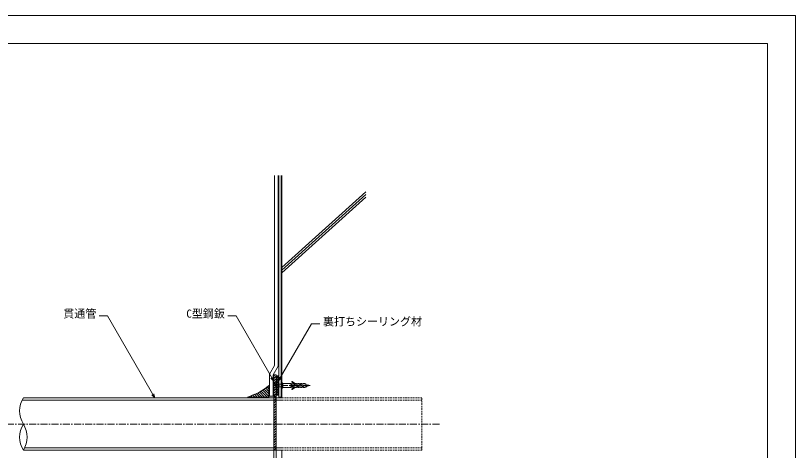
# Model space of a CAD drawing. Units: millimetres, scale not verified. Extents: x -840 to 840, y -594 to 594.
# Drawn here: x -274 to 840, y -27 to 594 of the extents above; entities that cross this region are included whole.
import ezdxf
from ezdxf.enums import TextEntityAlignment as Align

# ---------------------------------------------------------------- set-up
doc = ezdxf.new("R2010")
doc.units = ezdxf.units.MM
doc.header["$LTSCALE"] = 2
doc.linetypes.add('CHAIN1', pattern=[8, 5, -1, 1, -1])
doc.linetypes.add('DASHED1', pattern=[1.8, 1.2, -0.6])
for name, color, linetype, lineweight in [('0-0_輪郭線', 2, 'Continuous', 9), ('0-1_図面枠', 7, 'Continuous', 9), ('0-2_文字', 5, 'Continuous', 9), ('0-6_実線', 7, 'Continuous', 9), ('0-7_部材(積層鋼板)', 4, 'Continuous', 9), ('0-8_中心線', 2, 'CHAIN1', 9), ('0-9_躯体', 7, 'Continuous', 9), ('0-A_緩衝フォーム', 7, 'Continuous', 9), ('0-B_シーリング(IBｼﾘｺｰﾝ)', 4, 'Continuous', 9), ('0-C_IBｼｰﾄ', 7, 'Continuous', 9), ('0-D_部材(ﾋﾞｽ類)', 7, 'Continuous', 9), ('0-E_寸法線', 7, 'Continuous', 9)]:
    doc.layers.add(name, color=color, linetype=linetype, lineweight=lineweight)
doc.styles.add('ＭＳ ゴシック', font='')
doc.styles.get('ＭＳ ゴシック').set_extended_font_data('MS Gothic')

msp = doc.modelspace()

# ---------------------------------------------------------------- linework, layer by layer
at = {"layer": '0-0_輪郭線'}
msp.add_lwpolyline([(800, 554), (-800, 554), (-800, -554), (800, -554)], close=True, dxfattribs=at)
at = {"layer": '0-1_図面枠'}
msp.add_lwpolyline([(840, -594), (840, 594), (-840, 594), (-840, -594)], close=True, dxfattribs=at)
at = {"layer": '0-6_実線'}
for p, q in [((106.211, 44.976), (-265.03, 44.976)), ((106.211, 48.309), (-263.208, 48.309)), ((106.211, -26.691), (-263.208, -26.691)), ((106.211, -23.357), (-261.385, -23.357))]:
    msp.add_line(p, q, dxfattribs=at)
at = {"layer": '0-6_実線', "color": 134, "linetype": 'DASHED1'}
for p, q in [((106.211, 48.309), (306.211, 48.309)), ((106.211, 44.976), (306.211, 44.976)), ((306.211, -26.691), (306.211, 48.309)), ((106.211, -23.357), (306.211, -23.357)), ((106.211, -26.691), (306.211, -26.691))]:
    msp.add_line(p, q, dxfattribs=at)
at = {"layer": '0-6_実線'}
for centre, start, end in [((-232.876, 29.559), 148.27682, 211.72318), ((-232.876, -7.941), 148.27682, 211.72318), ((-293.539, -7.941), 328.27682, 31.72318)]:
    msp.add_arc(centre, 35.659, start, end, dxfattribs=at)
at = {"layer": '0-7_部材(積層鋼板)', "color": 7}
for p, q in [((94.711, -59.191), (94.711, 80.809)), ((97.877, 80.809), (94.711, 80.809)), ((97.877, -59.191), (97.877, 80.809))]:
    msp.add_line(p, q, dxfattribs=at)
at = {"layer": '0-7_部材(積層鋼板)'}
for p, q in [((94.711, 79.419), (96.101, 80.809)), ((94.711, 75.884), (97.877, 79.05)), ((94.711, 72.348), (97.877, 75.515)), ((94.711, 68.813), (97.877, 71.979)), ((94.711, 65.277), (97.877, 68.444)), ((94.711, 61.742), (97.877, 64.908)), ((94.711, 58.206), (97.877, 61.373)), ((94.711, 54.671), (97.877, 57.837)), ((94.711, 51.135), (97.877, 54.302)), ((94.711, 40.528), (97.877, 43.695)), ((94.711, 36.993), (97.877, 40.16)), ((94.711, 33.457), (97.877, 36.624)), ((94.711, 29.922), (97.877, 33.089)), ((94.711, 26.386), (97.877, 29.553)), ((94.711, 22.851), (97.877, 26.017)), ((94.711, 19.315), (97.877, 22.482)), ((94.711, 15.78), (97.877, 18.946)), ((94.711, 12.244), (97.877, 15.411)), ((94.711, 5.173), (97.877, 8.34)), ((94.711, 1.638), (97.877, 4.804)), ((94.711, -1.898), (97.877, 1.269)), ((94.711, -5.433), (97.877, -2.267)), ((94.711, -8.969), (97.877, -5.802)), ((94.711, -12.505), (97.877, -9.338)), ((94.711, -16.04), (97.877, -12.873)), ((94.711, -19.576), (97.877, -16.409)), ((94.711, -23.111), (97.877, -19.945)), ((94.711, -26.647), (97.877, -23.48))]:
    msp.add_line(p, q, dxfattribs=at)
at = {"layer": '0-7_部材(積層鋼板)', "color": 7, "linetype": 'DASHED1'}
msp.add_line((97.877, 50.809), (94.711, 50.809), dxfattribs=at)
at = {"layer": '0-7_部材(積層鋼板)'}
for points in [[(94.711, 47.6), (95.421, 48.309), (97.877, 50.766)], [(94.711, 44.064), (95.623, 44.976), (97.877, 47.231)], [(94.711, 8.709), (96.811, 10.809), (97.877, 11.875)]]:
    msp.add_lwpolyline(points, dxfattribs=at)
at = {"layer": '0-8_中心線'}
for p, q in [((146.779, 65.809), (94.711, 65.809)), ((331.211, 10.809), (-288.208, 10.809)), ((97.877, 10.809), (94.711, 10.809))]:
    msp.add_line(p, q, dxfattribs=at)
at = {"layer": '0-9_躯体'}
for p, q in [((106.211, 365.809), (106.211, 48.309)), ((226.211, 342.357), (106.211, 234.389)), ((226.211, 338.454), (106.211, 230.377)), ((226.211, 334.628), (106.211, 226.617)), ((106.211, -26.691), (106.211, -344.191))]:
    msp.add_line(p, q, dxfattribs=at)
at = {"layer": '0-A_緩衝フォーム'}
for p, q in [((101.877, 365.809), (101.877, 49.309)), ((105.211, 365.809), (105.211, 49.309)), ((105.211, 49.309), (101.877, 49.309))]:
    msp.add_line(p, q, dxfattribs=at)
at = {"layer": '0-B_シーリング(IBｼﾘｺｰﾝ)', "color": 7}
for p, q in [((98.877, 79.809), (98.877, 51.809)), ((98.877, 79.809), (100.877, 79.809)), ((100.877, 79.809), (100.877, 51.809)), ((87.711, 49.309), (87.711, 65.654)), ((87.711, 49.309), (57.184, 49.309)), ((98.877, 51.809), (100.877, 51.809))]:
    msp.add_line(p, q, dxfattribs=at)
at = {"layer": '0-B_シーリング(IBｼﾘｺｰﾝ)'}
for p, q in [((98.877, 76.515), (100.877, 78.515)), ((98.877, 72.979), (100.877, 74.979)), ((98.877, 69.444), (100.877, 71.444)), ((98.877, 65.908), (100.877, 67.908)), ((81.625, 49.309), (74.244, 56.69)), ((85.16, 49.309), (76.366, 58.103)), ((87.711, 50.294), (78.489, 59.516)), ((87.711, 53.83), (80.612, 60.929)), ((87.711, 57.366), (82.735, 62.342)), ((87.711, 60.901), (84.857, 63.755)), ((87.711, 64.437), (86.98, 65.167)), ((98.877, 62.373), (100.877, 64.373)), ((98.877, 58.837), (100.877, 60.837)), ((98.877, 55.302), (100.877, 57.302)), ((60.412, 49.309), (59.46, 50.261)), ((63.947, 49.309), (61.954, 51.303)), ((67.483, 49.309), (64.447, 52.345)), ((71.018, 49.309), (66.94, 53.387)), ((74.554, 49.309), (69.434, 54.429)), ((78.089, 49.309), (71.927, 55.471)), ((98.921, 51.809), (100.877, 53.766))]:
    msp.add_line(p, q, dxfattribs=at)
at = {"layer": '0-B_シーリング(IBｼﾘｺｰﾝ)', "color": 7}
msp.add_arc((30.262, 136.271), 91.034, 287.20109, 309.12873, dxfattribs=at)
at = {"layer": '0-C_IBｼｰﾄ'}
for p, q in [((95.877, 365.809), (95.877, 94.562)), ((100.877, 365.809), (100.877, 93.222)), ((88.711, 82.149), (95.877, 94.562)), ((88.711, 50.809), (88.711, 82.149)), ((93.711, 50.809), (88.711, 50.809))]:
    msp.add_line(p, q, dxfattribs=at)
msp.add_lwpolyline([(93.711, 50.809), (93.711, 80.809), (100.877, 93.222)], dxfattribs=at)
at = {"layer": '0-D_部材(ﾋﾞｽ類)'}
for p, q in [((94.711, 61.309), (94.711, 70.309)), ((97.541, 67.479), (97.541, 64.139)), ((97.955, 67.479), (105.609, 67.479)), ((106.211, 61.312), (106.211, 70.306)), ((107.726, 68.809), (107.726, 62.809)), ((124.214, 67.989), (123.955, 68.187)), ((140.609, 67.102), (142.014, 64.893)), ((140.609, 66.982), (141.66, 63.972)), ((105.609, 64.139), (97.955, 64.139)), ((119.429, 66.124), (118.619, 66.124)), ((118.619, 65.494), (119.429, 65.494)), ((119.429, 66.158), (118.638, 66.158)), ((118.638, 65.461), (119.429, 65.461)), ((119.725, 65.437), (121.175, 64.857)), ((119.74, 65.395), (121.164, 64.826)), ((121.422, 65.473), (119.971, 66.053)), ((121.41, 65.442), (119.982, 66.013)), ((124.679, 66.744), (121.727, 65.476)), ((124.693, 66.714), (121.74, 65.446)), ((122.016, 64.879), (124.924, 66.227)), ((122.03, 64.849), (124.938, 66.197)), ((124.214, 63.629), (123.955, 63.432)), ((125.397, 66.204), (128.595, 64.836)), ((125.41, 66.234), (128.609, 64.866)), ((128.816, 65.346), (125.65, 66.717)), ((128.829, 65.377), (125.663, 66.748)), ((132.211, 66.835), (129.19, 65.383)), ((132.218, 66.801), (129.204, 65.353)), ((129.462, 64.874), (132.526, 66.252)), ((129.475, 64.844), (132.54, 66.223)), ((133.109, 66.186), (136.032, 64.638)), ((133.126, 66.214), (136.047, 64.667)), ((136.325, 65.221), (133.356, 66.807)), ((136.34, 65.25), (133.372, 66.836)), ((138.201, 65.984), (136.883, 65.256)), ((138.217, 65.955), (136.899, 65.227)), ((137.166, 64.668), (138.533, 65.393)), ((137.182, 64.639), (138.549, 65.364)), ((138.906, 66.166), (138.906, 66.132)), ((140.609, 66.146), (138.906, 66.166)), ((138.906, 65.486), (138.906, 65.453)), ((138.906, 65.453), (140.609, 65.473)), ((140.609, 66.696), (141.56, 63.972)), ((140.609, 64.516), (140.93, 64.602)), ((143.071, 66.443), (143.724, 65.351)), ((143.386, 66.758), (143.957, 65.118)), ((143.486, 66.758), (144.057, 65.118)), ((143.668, 66.283), (144.195, 65.477))]:
    msp.add_line(p, q, dxfattribs=at)
for points in [[(97.248, 63.846), (94.711, 61.309), (94.411, 61.309), (94.411, 70.309), (94.711, 70.309), (97.248, 67.772)], [(107.667, 68.85), (106.211, 70.306), (105.609, 70.306), (105.609, 61.312), (106.211, 61.312), (107.667, 62.769)], [(119.263, 68.352), (119.217, 68.56), (119.181, 68.631), (119.181, 68.702), (119.146, 68.774), (119.146, 68.791), (107.809, 68.791)], [(119.358, 66.158), (119.358, 67.654), (125.22, 67.654), (125.22, 67.92), (124.467, 67.92)], [(120.49, 70.835), (123.955, 68.187), (119.466, 68.187)], [(121.022, 60.061), (125.22, 62.809), (126.82, 62.898), (126.82, 63.965), (129.042, 63.965), (129.042, 62.809), (130.66, 62.898), (130.66, 63.912), (132.865, 63.84), (132.865, 62.809), (134.482, 62.898), (134.482, 63.769), (136.705, 63.698), (136.705, 62.809), (138.845, 62.917), (140.609, 63.559), (140.609, 68.059), (138.845, 68.701), (136.705, 68.809), (136.705, 67.92), (134.482, 67.849), (134.482, 68.72), (132.865, 68.809), (132.865, 67.778), (130.66, 67.707), (130.66, 68.72), (129.042, 68.809), (129.042, 67.654), (126.82, 67.654), (126.82, 68.72), (125.22, 68.809), (121.022, 71.558)], [(126.82, 68.72), (127.069, 68.72), (127.834, 68.418), (129.042, 68.383)], [(132.865, 68.329), (131.656, 68.347), (130.856, 68.72), (130.66, 68.72)], [(134.482, 68.72), (134.66, 68.72), (135.496, 68.276), (136.705, 68.258)], [(140.609, 65.024), (140.93, 64.602), (141.56, 63.972), (141.66, 63.972), (142.014, 64.893), (143.724, 65.351), (143.957, 65.118), (144.057, 65.118), (144.195, 65.477), (145.435, 65.809), (143.668, 66.283), (143.486, 66.758), (143.386, 66.758), (143.071, 66.443), (140.609, 67.102)], [(107.809, 62.827), (119.146, 62.827), (119.146, 62.845), (119.181, 62.916), (119.181, 62.987), (119.217, 63.058), (119.263, 63.267)], [(119.358, 65.461), (119.358, 63.965), (125.22, 63.965), (125.22, 63.698), (124.467, 63.698)], [(119.466, 63.432), (123.955, 63.432), (120.49, 60.784)], [(126.82, 62.898), (127.069, 62.898), (127.834, 63.2), (129.042, 63.236)], [(132.865, 63.289), (131.656, 63.272), (130.856, 62.898), (130.66, 62.898)], [(134.482, 62.898), (134.66, 62.898), (135.496, 63.343), (136.705, 63.36)], [(140.609, 65.486), (139.632, 65.486), (139.632, 66.132), (140.609, 66.132)]]:
    msp.add_lwpolyline(points, dxfattribs=at)
for centre, radius, start, end in [((97.955, 68.479), 1, 225, 270), ((107.809, 68.991), 0.2, 225, 270), ((119.466, 68.394), 0.207, 191.62481, 270), ((120.762, 71.192), 0.449, 54.60963, 232.61817), ((124.467, 68.42), 0.5, 239.57286, 270), ((132.793, 65.754), 1.228, 61.85949, 118.27499), ((132.793, 65.754), 1.194, 61.85925, 118.78795), ((97.955, 63.139), 1, 90, 135), ((107.809, 62.627), 0.2, 90, 135), ((118.05, 65.809), 0.683, 30.64443, 329.35557), ((118.05, 65.809), 0.65, 28.99242, 331.00758), ((119.466, 63.225), 0.207, 90, 168.37519), ((119.429, 64.698), 1.46, 68.19323, 90), ((119.429, 64.698), 1.427, 67.19074, 90), ((119.429, 64.698), 0.796, 68.19323, 90), ((119.429, 64.698), 0.763, 65.97512, 90), ((120.762, 60.427), 0.449, 127.38183, 305.39037), ((121.57, 65.842), 1.095, 248.2146, 294.87271), ((121.57, 65.842), 1.062, 248.17187, 294.87271), ((121.57, 65.842), 0.431, 248.20137, 293.23665), ((121.57, 65.842), 0.398, 248.19323, 293.23665), ((124.467, 63.198), 0.5, 90, 120.42714), ((125.175, 65.621), 1.228, 66.58818, 113.8287), ((125.175, 65.621), 1.194, 66.58818, 113.8287), ((125.175, 65.685), 0.597, 66.84042, 114.87271), ((125.175, 65.685), 0.564, 66.84042, 114.87271), ((129.026, 65.842), 1.095, 246.84042, 294.22194), ((129.026, 65.842), 1.062, 246.84042, 294.22194), ((129.003, 65.772), 0.465, 246.27812, 295.66734), ((129.003, 65.772), 0.431, 246.27812, 295.66734), ((132.793, 65.718), 0.597, 56.07565, 116.59167), ((132.793, 65.718), 0.564, 55.90086, 116.66039), ((136.606, 65.723), 1.228, 242.09899, 297.95156), ((136.606, 65.723), 1.194, 242.09899, 297.95156), ((136.606, 65.747), 0.597, 241.87656, 299.41932), ((136.606, 65.747), 0.564, 241.87656, 299.43109), ((138.906, 64.706), 1.46, 90, 118.91198), ((138.906, 64.706), 1.427, 90, 118.91197), ((138.906, 64.69), 0.796, 90, 117.95156), ((138.906, 64.69), 0.763, 90, 117.95156)]:
    msp.add_arc(centre, radius, start, end, dxfattribs=at)
at = {"layer": '0-E_寸法線'}
for p, q in [((-142.74, 165.281), (-154.74, 165.281)), ((-75.208, 48.309), (-142.74, 165.281)), ((40.861, 165.281), (28.861, 165.281)), ((94.711, 72.009), (40.861, 165.281))]:
    msp.add_line(p, q, dxfattribs=at)
for points in [[(100.877, 71.809), (148.326, 153.993), (160.326, 153.993)], [(90.468, 76.252), (94.711, 72.009), (93.158, 77.805)], [(105.12, 76.052), (100.877, 71.809), (102.43, 77.605)], [(-79.45, 52.552), (-75.208, 48.309), (-76.761, 54.105)]]:
    msp.add_lwpolyline(points, dxfattribs=at)

# ---------------------------------------------------------------- texts
at = {"layer": '0-2_文字', "color": 7, "style": 'ＭＳ ゴシック'}
for s, p in [('貫通管', (-206.099, 159.222)), ('C型鋼鈑', (-30.3, 159.222)), ('裏打ちシーリング材', (164.866, 147.934))]:
    msp.add_text(s, height=11.54, dxfattribs=at).set_placement(p, align=Align.BOTTOM_LEFT)

doc.saveas('drawing.dxf')
